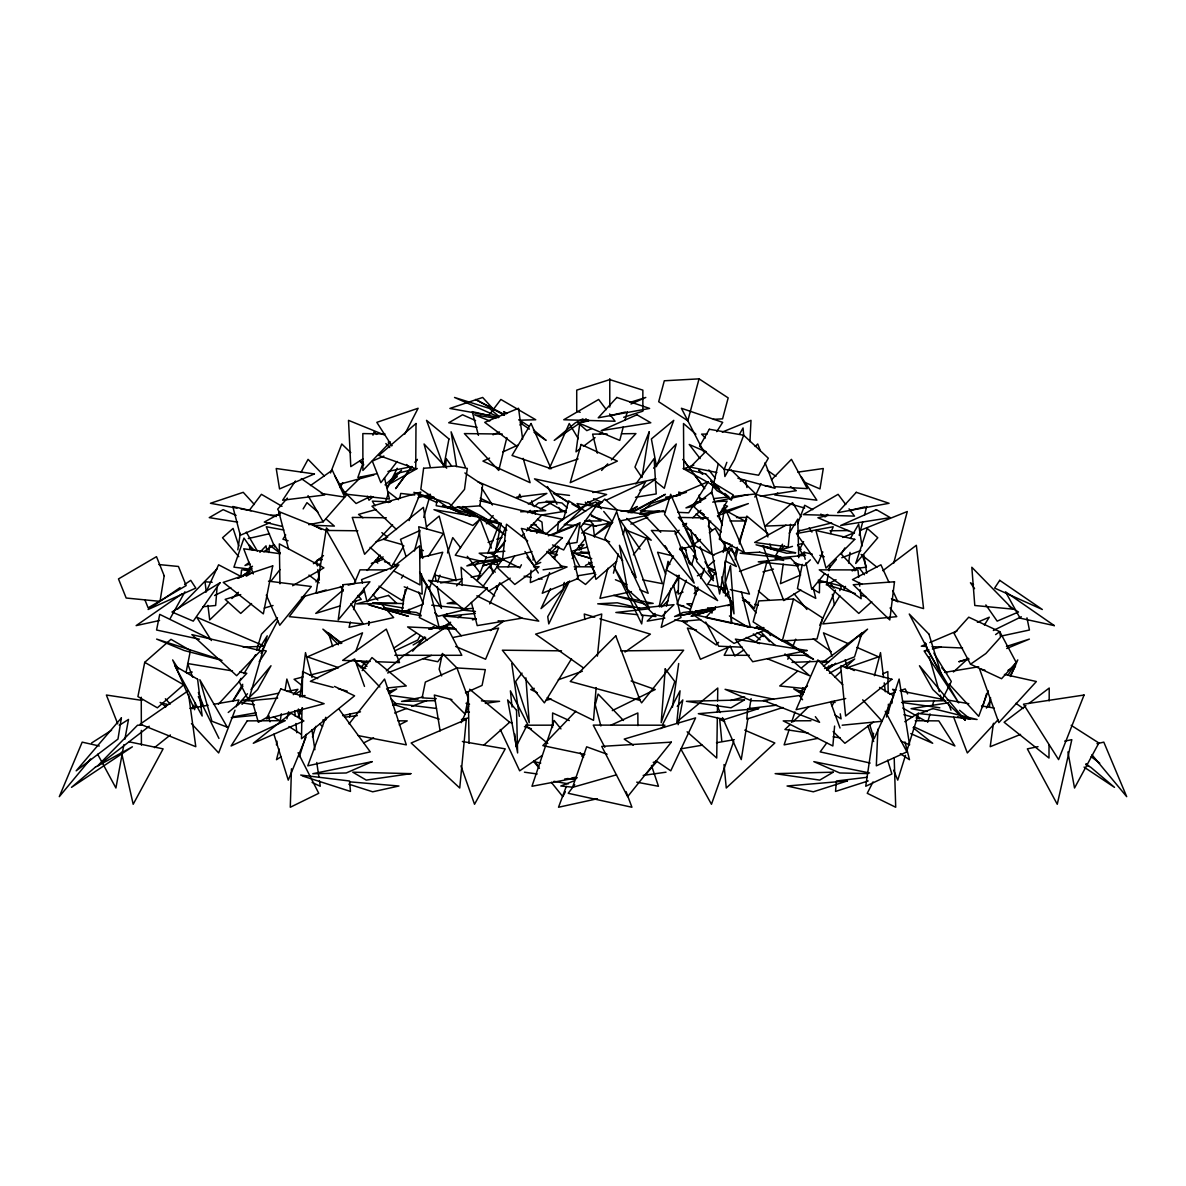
<?xml version="1.0" encoding="UTF-8"?>
<svg xmlns="http://www.w3.org/2000/svg" width="1186" height="1186" viewBox="0 0 1186 1186"><rect width="100%" height="100%" fill="white"/><g stroke="black" fill="none" stroke-linecap="round" stroke-linejoin="round"><path stroke-width="1.5" d="M1049.032 745.134L1048.987 758.017L1004.112 722.259L1025.934 705.7M1049.18 700.941L1049.21 688.043L1028.855 703.506M552.498 727.492L552.602 712.964L569.31 720.554M717.337 717.515L716.715 758.017L687.124 731.792M717.411 711.985L717.53 704.617M717.589 700.941L717.782 688.043L677.799 721.073M819.615 580.191L819.422 592.881L813.151 589.309M302 707.864L301.496 738.715L354.599 695.811L334.482 686.427M302.193 696.968L302.608 671.558L317.7 678.6M291.459 768.795L290.288 807.251L318.752 793.301L298.086 752.695M678.822 575.67L678.14 594.067L683.047 592.096M877.892 729.212L876.321 765.845L906.919 751.88L885.216 711.274M368.846 621.568L368.653 625.259L368.861 621.642M749.952 441.711L751.005 420.348L722.259 432.06M531.002 570.318L530.35 582.578L567.086 566.952L559.97 565.87M533.077 560.222L533.285 556.53M445.669 467.373L446.188 458.522L451.57 466.024M723.312 592.733L723.549 589.101M217.068 587.292L215.659 605.497L202.999 606.698M596.128 687.583L593.519 720.332L547.28 697.635M834.603 726.069L832.854 745.979L783.205 720.88L811.002 720.747M891.946 703.239L892.287 699.562M597.403 656.14L601.732 614.022L535.612 634.154L583.393 667.851M676.732 723.267L680.052 690.83L662.811 724.157L664.457 727.374M790.513 524.301L788.186 546.939L754.652 542.447L785.992 525.161M240.773 577.122L241.573 569.917L248.941 569.903M268.837 552.528L269.652 545.278L279.852 553.017M195.394 703.105L194.593 709.688L172.652 659.905L178.537 669.067M300.014 697.101L305.499 652.611L312.037 677.473M989.42 706.826L990.562 697.635M436.908 500.462L436.211 505.71L448.975 508.053L479.885 505.829L482.658 484.837L464.882 472.962M848.613 563.113L850.021 552.409M579.613 424.603L576.011 451.836L580.414 448.56M993.438 723.267L990.206 746.706L1020.553 734.401M783.205 564.18L780.477 583.675L800.594 575.047L796.251 563.142M672.403 707.36L678.688 663.537M873.548 733.259L865.736 786.274L891.872 773.954L887.632 760.152M237.808 549.844L240.284 533.359M405.241 589.635L401.743 612.673L423.358 604.045L418.702 592.125M276.412 744.867L277.005 741.206M280.192 721.103L281.349 713.779M285.114 690.015L286.864 679.044L290.896 691.127M747.921 718.345L741.25 759.603L722.467 717.619M749.359 709.376L751.109 698.613M349.618 717.189L350.181 713.809M564.284 582.4L563.009 589.472L541.024 608.611L550.497 588.612M828.302 574.306L826.36 584.965L836.041 579.702M828.955 570.748L829.933 565.411M123.863 744.704L115.917 788.008L97.652 754.252M124.856 739.293L128.503 719.442L119.267 725.328M678.155 724.676L682.81 699.933L677.236 706.396M494.621 556.456L493.628 561.719L477.054 580.666L486.349 556.871M495.288 552.943L500.952 523.1M659.194 606.55L668.044 561.349L669.927 564.432M144.722 662.337L137.917 696.582L157.367 707.82L183.622 684.796L144.722 662.337L170.977 639.328L190.427 650.551M186.128 672.18L190.071 652.359M802.27 564.328L797.452 588.597L815.775 598.367L813.211 587.707M803.989 555.671L804.686 552.202M399.697 498.505L400.735 493.42L414.729 495.007M723.163 552.454L724.928 543.9L724.972 551.164M426.841 584.668L419.325 617.58L439.146 627.35L428.961 586.521M711.318 493.732L718.242 463.815M506.852 437.59L498.743 470.457L464.393 433.587L502.286 434.061M665.168 611.368L661.18 627.35L681.001 617.58L673.485 584.668M666.488 606.046L670.92 588.3M711.896 613.162L713.231 607.825M279.214 749.048L276.501 759.707L281.112 756.683M286.879 718.879L288.687 711.778M350.404 622.027L349.04 627.35L393.678 617.58L380.291 602.755M353.576 609.604L355.83 600.724M613.458 573.149L618.306 554.01M623.169 534.871L624.933 527.903L648.179 593.252L639.995 589.872M623.287 426.871L619.759 440.406L578.457 422.868L588.923 420.467M625.066 420.096L627.275 411.631M859.213 535.271L862.741 521.736M864.52 514.961L866.729 506.496M607.944 568.183L599.983 598.367L631.426 591.592M893.651 563.35L907.275 511.537L859.613 530.616M874.423 675.694L880.501 652.611L883.57 677.517M735.201 559.718L737.988 549.237M739.382 544.003L746.824 516.073L767.876 533.626M594.794 706.456L598.115 694.032L623.495 720.495M699.058 378.853L687.821 420.763L658.69 401.728L664.308 380.78L699.058 378.853L728.174 397.888L722.57 418.851L713.423 419.355M782.286 640.9L793.508 598.989L822.639 618.025L817.035 638.987L782.286 640.9L753.154 621.864L758.773 600.917L793.508 598.989M414.433 551.016L420.037 530.498L400.527 539.333L405.968 556.264M563.439 519.32L568.657 500.833L585.632 511.388M423.743 517.392L430.414 494.28L418.139 497.705M927.645 722.304L930.061 713.913M932.478 705.522L933.916 700.481M982.542 707.419L986.574 693.588M256.636 649.943L261.483 634.154L277.494 617.802M299.421 756.698L306.314 734.267M905.481 755.378L897.743 780.136L893.651 770.233M906.578 751.85L918.735 712.964L904.799 721.696M385.361 502.553L388.637 492.086L398.526 499.677M312.467 736.951L315.787 726.351M691.646 564.744L695.441 552.884M789.268 729.271L784.109 744.867L817.969 738.359M791.566 722.348L795.005 711.956M800.165 696.36L803.026 687.702M697.961 587.07L689.392 612.673L733.289 604.045L720.139 586.759M700.807 578.546L704.232 568.302M886.461 717.011L899.136 679.044L909.588 744.867L901.256 741.235M737.262 547.265L734.905 554.277L728.56 547.561M739.026 541.987L746.676 519.171M437.634 581.97L439.962 575.151M447.507 552.958L452.741 537.599L460.568 547.68M733.719 741.413L711.467 804.271L680.764 748.87L702.186 745.193M363.272 462.303L357.831 477.558L377.326 473.599M372.938 435.203L374.139 431.808L376.733 434.417M549.607 572.616L542.254 593.252L578.308 578.368L569.043 541.824M554.499 558.858L558.784 546.82M192.162 708.768L193.407 705.314M827.65 669.26L828.881 665.835M355.815 651.158L362.531 632.85L307.426 656.851L338.232 667.555M325.779 717.263L307.767 765.845L370.269 751.88L338.751 708.813M657.192 464.912L673.781 420.348L651.381 438.953L656.555 466.632M566.285 786.437L558.517 807.251L597.433 798.727M726.84 462.332L724.246 469.271L724.883 476.535L734.594 459.516L743.681 435.218L743.059 427.953L739.515 434.15M988.249 690.786L978.717 716.329L949.067 684.04M407.465 586.937L402.291 600.576L378.912 586.136M234.991 710.192L218.669 752.947L191.465 723.593M236.296 706.782L238.905 699.933L213.539 704.321M797.644 523.678L804.701 505.266L812.721 509.683M839.807 590.643L841.719 585.617M330.509 472.947L341.776 443.979L350.789 452.637M487.683 553.462L499.632 522.878M686.279 580.206L676.969 604.045L690.267 609.352M787.786 659.253L789.105 655.902M793.078 645.866L795.717 639.165M409.111 520.58L420.793 492.086L371.959 506.185L396.48 529.519M305.988 737.218L288.257 780.136L273.892 734.178M822.817 551.95L817.955 563.706L796.429 533.567L833.239 526.747L830.452 533.478M354.332 583.438L360.025 569.843L386.829 569.917M493.02 556.516L505.31 527.918M518.312 497.631L519.764 494.28L520.787 497.631M1010.472 676.494L1017.781 659.905L1007.967 675.16M461.28 722.659L468.781 705.863M819.763 625.259L835.463 590.094M206.008 592.185L218.595 564.803L240.714 576.337M754.8 497.067L761.012 483.636M832.127 705.907L834.44 701M489.67 603.896L499.736 582.771L538.77 621.138L519.349 617.787M569.577 580.962L548.762 623.925L547.739 616.646L567.709 581.881M575.18 569.384L576.781 566.078L574.973 569.236M340.219 487.624L342.665 482.672M387.422 488.069L397.177 468.277M986.441 708.101L990.592 699.696M672.714 557.094L666.25 569.784L717.604 600.576L680.482 548.94M873.029 781.93L867.248 793.301L895.712 807.251L894.2 757.81M404.841 434.091L418.109 408.266L376.822 422.349L391.736 445.625M565.337 791.803L562.831 796.666L551.327 782.315M420.126 635.548L417.813 640.025L394.908 650.788M803.619 541.617L799.616 549.34L803.485 555.656M728.337 647.304L724.172 655.295L749.359 655.309M261.439 651.707L277.761 620.575M521.425 564.773L519.794 567.886L488.899 552.602L504.836 551.253M298.19 716.151L302.534 708.027M301.007 472.384L308.063 459.353L324.238 475.927M1010.235 675.635L1015.498 665.939L1007.937 670.386M672.981 586.18L679.015 575.18M170.369 618.143L184.927 591.829M403.863 545.812L391.81 566.508L370.062 547.339M841.111 554.307L844.803 547.962M850.347 538.459L858.664 524.212L861.97 546.183M232.634 701.326L242.73 684.278M261.068 653.308L262.907 650.21L266.331 650.981L259.2 661.669M717.871 516.785L727.181 501.129L714.639 501.693M839.836 595.787L822.832 623.925L896.779 616.646L890.093 607.973M843.617 589.531L845.499 586.403M854.943 570.777L856.841 567.649M782.508 544.226L775.837 555.226L782.434 558.043M789.194 533.24L797.793 519.097L798.741 557.716M303.142 508.913L306.966 502.656L317.922 512.026M508.023 566.775L514.576 556.026M241.054 678.333L239.127 681.476L248.63 700.422L267.206 635.829L258.489 649.987M243.96 673.604L255.583 654.716M571.504 658.838L544.404 702.868L502.36 650.21L561.541 650.832M984.38 624.992L989.272 617.209L977.383 622.294M401.461 578.19L403.373 575.18M165.017 707.256L166.974 704.188L161.622 703.372M716.729 431.66L722.689 422.349L681.401 408.266L703.787 451.836M659.816 606.861L678.348 578.323L676.48 575.24M285.707 534.945L282.92 539.215L288.094 540.742M428.354 556.175L443.356 533.567L418.717 526.747L422.69 558.428M295.418 480.982L282.653 500.21L324.727 494.977L301.303 478.595M232.738 701.341L242.922 686.086M715.692 572.171L707.657 584.209L726.825 588.73M728.738 552.602L731.747 548.095L749.463 594.067L730.309 589.546M635.859 484.021L654.138 458.522L656.214 493.925L635.474 497.319M483.443 585.825L502.538 559.273M581.555 526.095L598.619 502.656L564.269 524.538L576.366 525.62M826.686 742.97L820.163 751.88L870.168 763.043M708.768 523.752L710.755 521.054M411.913 466.676L395.635 488.647L411.913 466.394M415.174 462.288L417.353 459.353L415.174 462.169M362.175 670.624L371.989 657.563L406.264 685.968L387.955 687.91M574.736 784.628L568.227 793.301L631.93 807.251L626.089 791.64M249.371 510.291L261.409 494.325L282.031 506.318M522.033 673.114L515.658 681.52L529.238 722.645L525.887 677.858M372.804 595.402L378.275 588.197M442.067 656.066L437.738 661.729L423.224 658.734M397.206 461.443L380.869 482.672L372.33 461.117L383.879 456.047M304.817 596.425L289.221 616.646L363.168 623.925L350.893 603.6M315.965 581.97L318.189 579.079M633.368 554.885L646.77 537.599L662.455 583.675L642.782 579.88M271.045 581.066L279.985 569.562M496.43 552.172L505.503 540.549M349.055 723.86L384.56 679.044L406.324 744.867L358.216 735.616M572.215 555.063L585.662 538.118M536.754 533.3L539.067 530.453L530.053 530.75M824.626 573.683L811.728 589.323L805.946 562.831M828.154 569.413L836.367 559.451M90.581 758.951L59.3 796.666L82.19 742.139L99.298 745.994M493.183 515.569L486.408 523.752L496.771 520.239M238.075 704.944L247.474 693.736M251.002 689.54L271.001 665.746L257.614 689.526L242.018 704.321M572.171 558.487L574.513 555.7M579.213 550.096L583.927 544.507L578.56 545.856M367.141 570.496L380.128 555.078M293.268 694.685L297.864 689.318L287.264 691.438M646.4 773.702L656.747 761.634L653.219 762.346M412.669 651.203L424.529 637.475M431.63 629.247L434.002 626.505L429.154 629.203M287.368 498.12L277.672 509.165L280.267 513.657M308.731 524.686L323.155 521.81L346.164 495.555L334.941 476.105M386.962 486.586L401.505 470.205L385.065 484.866M715.558 606.802L705.818 617.58L730.828 623.05M725.298 596.024L728.96 591.977M456.566 585.899L461.487 580.503M475.037 565.678L478.729 561.645M218.402 704.217L246.821 673.277L239.646 672.091M718.612 642.323L716.181 644.962L682.395 621.286L700.733 619.67M998.241 719.591L967.331 752.947L953.618 717.041M601.584 470.457L607.721 463.874M611.398 459.916L635.933 433.587L621.494 433.765M653.634 468.173L676.272 443.979L664.308 488.291L655.828 481.605M259.912 552.335L266.005 545.856L266.969 551.193M392.566 524.686L364.606 554.277L352.242 517.407L386.354 517.808M826.968 669.808L832.009 664.516M521.455 536.235L523.975 533.596M526.51 530.957L541.631 515.139L479.93 500.729M575.818 711.229L542.832 745.623L584.52 754.385M390.387 441.918L362.901 470.457L362.842 433.587L384.976 433.928M551.06 552.617L557.479 546.02M177.678 609.115L217.334 568.568M771.537 479.752L791.447 459.353L807.325 488.647L774.458 486.675M784.346 545.99L780.462 549.963L792.5 546.375M797.303 532.796L799.898 530.157M598.708 505.266L604.816 499.084L617.105 509.965M755.793 642.011L763.117 634.599L775.407 645.48M705.892 451.421L690.311 467.121L716.878 472.517M859.776 636.941L867.574 629.129L822.358 662.603L829.355 661.491M360.277 667.762L366.83 661.21M446.944 613.992L444.379 616.527L475.364 613.399M655.043 613.458L647.23 621.138L664.886 618.099M661.536 607.069L668.044 600.679M675.857 593L678.451 590.435M345.082 492.664L360.618 477.484M595.846 574.424L585.528 584.461L576.945 578.205M810.379 559.836L804.375 565.648L794.012 563.068M227.994 602.34L209.714 619.937L207.921 605.394M231.922 598.559L238.445 592.274M755.156 446.44L757.735 443.979L760.374 450.799M496.193 551.594L503.309 544.789M790.261 724.394L784.939 729.479L808.14 732.992M792.93 721.844L808.882 706.559M722.393 511.092L727.552 506.185L724.068 505.177M527.696 512.841L530.379 510.38M534.382 506.674L538.385 502.968L554.114 501.129L540.119 509.09M675.116 533.967L679.178 530.231M683.255 526.495L685.968 524.004M692.757 517.778L700.896 510.291M953.425 671.973L968.354 658.274M834.707 677.221L841.378 671.143M845.366 667.496L854.691 658.971L829.444 673.292M251.565 603.555L240.728 613.414L225.147 599.36L240.728 594.586M871.769 601.702L858.783 613.414L827.606 585.039L855.314 593.519M357.282 597.551L364.058 591.547M386.339 670.876L404.1 655.161M419.132 641.863L424.588 637.03M546.005 534.145L563.765 518.43M484.081 744.912L509.624 722.259L469.641 689.229M519.868 425.018L522.418 422.765M714.506 560.518L707.701 566.508L704.929 561.734M726.736 549.741L732.162 544.937M616.705 561.349L595.935 579.376L583.542 532.366L609.663 541.794M823.44 666.339L861.985 632.85L854.557 656.851L824.596 668.533M242.3 576.574L252.025 568.153M343.347 589.768L315.743 613.414L340.263 605.853M442.571 629.262L445.284 626.934L454.371 628.387M694.121 593.549L698.332 589.961M373.219 496.652L368.994 500.21L367.497 496.282M390.09 482.465L397.117 476.55L392.596 479.307M426.545 526.614L439.176 516.073L456.373 580.666L435.336 575.121M610.301 522.403L594.853 535.271L611.546 523.96M228.216 712.475L240.239 702.527L254.471 704.766M797.555 671.187L779.736 685.968L805.368 688.681M801.662 667.777L809.89 660.973M660.75 728.634L664.916 725.209L593.252 725.106L604.845 747.313M313.4 563.691L323.496 555.552M799.527 692.372L807.488 685.968M826.909 670.327L835.715 663.241M390.461 569.176L419.622 545.856L420.052 584.965L393.574 570.837M154.476 747.64L170.399 734.949M581.941 756.416L584.772 754.163M581.733 533.122L591.621 525.324M824.537 516.681L827.457 514.398M149.243 726.232L97.148 766.349L137.532 725.209L142.468 725.18M700.511 539.393L693.202 544.937L713.972 555.33M709.302 532.736L715.158 528.289L736.358 566.508L725.165 560.919M882.858 570.688L916.348 545.278L923.568 608.611L891.724 599.301M583.349 446.381L595.075 437.634M599.479 434.358L602.399 432.178M873.548 722.037L844.892 743.281L833.165 731.54M577.182 524.686L580.043 522.566L576.974 542.447L566.434 544.033M249.342 562.342L244.983 565.485L250.187 563.958M263.87 551.846L274.04 544.507L280.326 553.373M310.495 485.563L332.288 470.205L344.711 497.067L321.273 493.465M639.758 490.263L655.947 478.847L592.837 492.546M625.007 652.048L650.388 634.154L599.938 618.795M490.381 630.552L503.605 621.286L498.105 620.797M777.72 492.916L774.784 494.977L816.857 500.21L801.143 476.55M188.07 690.83L140.156 724.157L195.794 746.706L188.574 694.433M995.588 634.599L999.783 631.678L1016.194 662.455L1001.562 678.718L970.519 664.219L954.107 633.443L968.74 617.18L999.783 631.678L1000.524 637.238L985.892 653.516L970.519 664.219M181.962 593.875L136.138 625.615L159.561 620.5M180.079 587.633L148.117 609.5L195.809 588.093L190.738 580.339L184.645 584.505M542.18 755.467L519.661 770.826L500.284 729.479M586.092 418.821L554.218 440.406L575.284 422.868L582.934 418.851M628.239 512.663L637.342 506.496L628.165 511.314M743.815 650.002L734.786 656.021L730.146 646.103M393.619 648.193L416.405 633.116M363.183 458.715L350.789 466.632L348.506 420.348L384.027 434.817M91.574 742.999L111.573 730.235M389.052 693.736L396.702 688.918L388.074 691.749M800.846 589.991L783.709 600.576L763.028 545.99L778.52 551.208M413.128 644.962L425.626 637.386M439.398 629.04L450.65 622.235M457.944 617.802L461.043 615.934M488.395 591.251L510.188 578.175M295.522 693.943L301.763 690.208M246.303 576.174L252.559 572.527M528.333 504.035L546.865 493.42L516.533 497.171M269.252 716.062L258.355 722.304L252.084 700.481L277.657 698.094M292.616 585.736L323.926 567.857L279.333 543.9L279.955 583.823M532.351 513.523L537.006 510.87M237.808 578.308L250.246 571.281M388.711 484.481L417.279 468.514L394.627 473.94M280.37 513.227L264.315 522.062L282.031 526.406M238.193 578.249L247.859 572.927M388.282 502.582L391.469 500.833M631.708 512.856L665.405 494.325L630.122 512.752M852.2 570.94L855.417 569.176L840.815 553.625M797.882 555.878L802.655 553.313M697.398 575.833L703.624 572.497M586.284 419.562L583.067 421.238L587.856 419.755M363.998 742.747L373.605 737.885M399.222 724.928L407.228 720.88L397.962 720.836M249.268 567.886L252.499 566.256M375.161 560.919L383.152 556.916M585.41 565.47L591.918 562.253M370.936 496.193L356.096 503.501L342.665 490.07M612.287 710.607L655.235 689.526L631.145 680.986M214.562 595.505L230.796 587.574M705.714 498.209L685.953 507.89L694.877 505.977M740.301 481.264L743.592 479.648M993.334 630.492L1021.324 616.779M595.861 505.028L602.488 501.915M605.809 500.359L645.614 481.694L630.018 510.677L620.96 511.062M882.799 673.9L887.825 671.558L888.195 693.336M489.551 458.092L482.969 461.117L530.098 482.672L523.174 458.359M502.745 452.029L517.585 445.224M540.727 562.446L534.041 565.485L526.984 557.094M552.439 557.124L557.464 554.855L546.746 552.157M611.116 725.091L637.846 712.964L637.92 725.669M465.446 692.832L482.079 685.404L485.311 669.63L456.936 667.955L425.344 682.069L422.112 697.857L436.3 698.687M429.08 499.336L433.957 497.171L418.228 495.392M630.982 403.996L645.792 397.458L630.092 402.395M645.288 510.484L640.351 512.663L651.529 503.294L686.427 492.323M585.484 503.665L606.624 494.503L534.486 478.847L568.361 502.701M730.354 646.429L700.422 659.253L687.42 628.091L696.478 629.959M926.385 644.028L921.285 646.207L926.666 646.444M929.78 642.575L956.983 630.982M270.037 522.641L240.298 535.271L232.782 506.496L276.368 516.533M492.976 434.802L499.573 431.986M1006.721 648.505L1029.374 639.106L1006.44 646.459M591.903 428.546L586.833 430.622L577.908 422.765M630.848 524.108L647.764 517.215M548.273 535.805L578.62 523.545L563.661 549.963L552.543 544.937M550.971 535.449L572.868 526.643M584.668 521.914L589.724 519.883M387.614 672.996L431.407 655.398M842.594 537.436L854.513 532.662M573.92 780.907L560.8 786.007L573.357 787.267M394.656 713.053L406.576 708.413M411.675 706.426L426.975 700.481M579.168 508.364L582.504 507.074M585.825 505.785L595.817 501.93L601.48 508.75M841.793 557.731L860.799 550.497M739.486 571.415L767.06 561.349L754.429 608.359L742.228 597.551M488.098 542.417L493.332 540.534M496.801 539.274L502.034 537.391M693.84 465.12L683.788 468.737L683.507 423.521L695.885 434.18M375.992 541.854L386.384 538.162M534.219 688.31L530.765 689.526L537.377 692.772M558.295 679.771L582.385 671.232M846.063 668.148L878.574 656.851L856.87 647.393M889.589 694.225L894.793 692.461M899.996 690.682L905.2 688.918L907.601 693.899M578.101 458.938L549.222 468.737L569.25 423.521L578.323 438.746M371.337 563.394L383.389 559.332M683.077 524.509L686.605 523.382M700.718 518.86L706.011 517.155M718.36 513.197L748.351 503.59L717.397 515.895M782.908 707.493L746.78 719.116L747.699 708.679L776.667 705.166M967.628 658.897L958.807 661.729L969.14 659.031M868.211 780.922L835.522 791.433L836.441 780.996L867.218 777.26M623.703 417.279L642.856 411.186L642.856 390.135L609.782 379.609L576.722 390.135L576.722 411.186L580.206 412.298M352.509 602.058L361.27 599.36L357.89 595.446M797.659 544.834L802.818 543.307M264.196 608.092L273.047 605.497M301.348 597.225L326.12 589.991M504.287 559.584L483.354 565.648L504.065 559.807M713.75 609.708L691.067 616.275L715.217 609.456M727.7 605.675L731.184 604.652M616.527 774.799L572.541 787.356L586.655 746.809L607.113 754.252M679.578 549.622L695.174 545.189M376.066 509.491L358.543 514.398L362.916 517.808M338.662 484.466L373.946 474.904M545.886 700.422L551.134 698.999M571.415 551.357L587.352 547.146M762.954 571.889L773.465 569.117M682.958 524.864L686.397 523.96M302.919 676.969L294.084 679.267L301.318 685.004M309.991 675.13L338.292 667.777M730.546 700.526L744.645 696.864M342.784 586.492L316.039 593.252L326.446 527.903L328.996 530.557M348.121 585.128L355.251 583.319M532.04 551.594L502.553 559.051L506.466 524.212L527.666 540.92M550.007 553.047L557.138 551.253M321.851 559.214L316.662 560.489L317.359 565.959M797.985 531.195L831.653 522.937M419.77 557.761L442.749 552.231L429.065 589.323L419.592 572.037M663.76 510.617L644.369 515.139L660.75 532.277M693.721 503.62L700.778 501.975M925.391 650.654L928.92 649.839M932.433 649.009L941.254 646.948M609.841 415.649L625.526 412.031M828.377 515.317L817.91 517.733L854.246 533.166M849.295 510.514L864.979 506.896M248.274 538.533L269.459 533.715M845.707 698.524L796.102 709.688L817.866 659.905L842.772 684.752M1096.961 743.681L1103.81 742.139L1126.7 796.666L1091.935 754.756M186.928 673.233L192.251 672.062M461.428 719.487L468.426 717.93M429.124 629.247L450.754 624.548M472.399 619.848L476.001 619.062M712.727 502.152L748.41 494.503M1000.88 636.141L1029.433 630.018L1026.972 617.847M342.635 715.632L360.5 711.822M392.655 704.973L396.228 704.217L391.187 698.925M610.716 522.848L594.408 526.213L590.065 520.55M619.789 520.98L648.801 514.991L577.063 503.59L580.31 507.83M453.349 637.416L498.58 628.091L485.578 659.253L455.646 646.429M1038.017 746.661L1027.343 748.87L1057.26 804.271L1071.818 739.664L1064.702 741.131M387.941 471.435L409.2 467.121L406.605 464.512M423.15 696.997L401.55 701.386L434.965 700.659M454.327 601.91L447.152 603.363L456.047 603.867M278.443 693.217L241.351 700.659L254.278 700.867M503.012 558.977L466.854 565.915L475.364 561.853L502.953 558.695M440.629 582.993L462.095 578.842M471.05 577.122L479.989 575.388M577.285 777.72L531.965 786.274L554.144 720.465L560.948 728.901M232.752 716.893L256.072 712.786M680.779 615.356L700.2 612.006M189.982 708.383L208.099 705.255M716.477 742.732L734.327 739.664M497.542 555.878L486.734 557.716L479.174 553.21L495.526 552.78M581.451 422.172L588.538 421M639.803 514.087L659.283 510.825M577.211 575.877L595.239 572.912L588.686 562.164M944.56 672.388L978.672 666.784M564.966 511.285L541.646 514.991L563.394 519.483M948.415 702.794L911.056 708.679L927.2 711.526M564.64 779.039L568.198 778.476M571.756 777.912L575.314 777.364M760.211 496.237L796.28 490.678L790.469 486.586M485.326 703.402L499.602 701.326L481.457 700.882M797.837 472.132L823.292 468.514L819.971 488.914L805.027 482.494M643.183 775.392L666.013 772.19M543.069 569.829L562.564 567.16L547.161 551.297M322.74 720.05L326.387 719.576M344.577 717.233L357.312 715.603M854.128 568.687L866.417 567.16L862.281 555.181M818.533 582.711L825.678 581.822M692.268 611.427L683.077 612.48L674.567 616.527L714.343 608.907L695.945 611.012M677.784 495.792L665.554 497.171L668.8 498.609M713.735 498.609L728.337 496.978M731.999 496.578L755.719 493.925L731.125 469.908M805.59 555.167L775.021 558.354L783.649 560.489M638.038 608.403L673.989 604.652L661.996 616.275L653.353 614.126M316.573 564.432L320.22 564.062M231.285 717.663L256.413 715.143M842.164 725.209L882.162 721.266L862.682 699.829M299.569 696.049L305.054 695.545M530.868 525.013L536.057 524.538M463.741 609.115L472.903 608.329M646.059 603.763L653.175 603.363L613.681 595.416L644.265 603.867M754.919 628.031L763.947 627.616M694.937 502.567L698.524 502.404M520.624 511.789L545.738 510.677L477.75 481.694M243.189 647.141L264.715 646.207L196.728 617.209L211.39 640.544M795.257 524.938L765.133 526.095L792.544 502.656L801.128 516.725M791.966 662.381L826.835 661.032M519.26 420.229L535.746 419.755L500.863 399.46L488.825 415.426L449.894 408.429L482.672 397.458L493.836 409.659M270.645 515.361L279.807 515.095M692.342 603.689L686.887 603.822L691.423 606.535M707.152 434.046L701.623 434.135L705.374 438.019M902.917 701.386L945.39 700.718M607.054 433.957L592.615 434.135L597.314 453.156M736.491 517.541L747.269 517.407M571.637 553.15L588.078 552.943M830.037 530.765L848.479 530.572M620.752 650.862L683.64 650.21L641.596 702.868L638.691 698.154M518.845 566.804L496.741 566.893L514.798 584.461L539.096 566.715L533.581 566.745M715.291 569.903L709.925 569.917L715.988 574.039M553.076 725.165L525.517 725.209L547.813 743.489M584.728 520.98L601.065 520.98L590.257 514.264M784.91 655.309L808.14 655.295L756.431 626.505L758.803 629.247M730.102 520.98L744.704 520.995L722.378 508.72M394.805 655.309L409.111 655.309M574.113 566.775L594.379 566.849M915.221 720.732L938.808 720.88L954.908 745.979L913.843 726.781M357.801 530.779L326.461 530.453L355.592 581.525M708.309 517.956L678.392 517.407L712.03 554.277L708.487 519.779M766.853 701L751.034 700.659L725.076 689.318L773.657 699.191M867.915 773.583L839.762 772.975L813.818 761.634L869.59 772.975M589.442 552.409L580.369 552.187L589.368 553.729M403.536 603.6L372.656 602.799L403.27 608.033M313.119 525.279L334.378 526.095L326.15 519.068M370.18 661.447L342.65 660.38L386.31 629.129L399.534 662.603L375.68 661.669M565.87 510.914L560.429 510.677L558.695 507.46M742.288 647.185L718.731 646.207L705.729 622.042M665.376 511.789L640.262 510.677L708.25 481.694L688.695 512.812L677.932 512.337M932.048 646.666L962.543 648.016M390.238 501.93L372.33 501.129L375.117 505.829M456.358 629.217L407.599 626.934L427.153 639.966M765.326 486.112L770.796 486.453M212.19 582.282L205.015 581.777L206.142 590.865M465.742 711.837L469.404 712.134M349.574 781.826L398.941 786.007L372.686 791.803L348.832 784.168M680.112 605.497L683.773 605.809M707.597 607.855L714.936 608.492M476.09 618.855L443.06 615.934L461.295 635.726M158.865 564.551L178.449 566.478L186.143 585.587L148.131 607.855L144.929 599.894M637.712 614.689L615.86 612.48L648.253 608.907L655.932 616.527L641.359 615.06M431.719 605.216L467.684 608.967L438.331 616.275L434.728 612.791M634.451 607.751L597.714 603.822L617.328 602.799L639.966 608.344M318.693 559.273L322.296 559.673M461.072 609.9L475.467 611.487M343.792 493.925L389.423 499.024L384.531 477.899M394.849 703.402L436.492 708.457M300.681 775.051L349.559 780.996L350.478 791.433L302.311 775.94M569.517 495.407L553.462 493.42L568.909 502.256M251.462 569.339L233.909 567.16L243.975 538.088L252.44 550.171M268.481 581.155L311.325 586.492L279.748 625.259L266.287 595.105M280.207 553.714L243.708 548.792L253.315 573.905M391.054 695.545L418.006 699.236M901.538 702.423L939.831 707.79M524.434 772.19L537.199 773.984M570.006 778.565L575.625 779.365M833.106 736.788L840.251 737.855M142.023 700.407L106.369 695.026L117.77 723.92M477.039 427.256L448.708 422.765L462.57 414.789L475.556 420.541M237.585 522.122L209.255 517.63L223.116 509.654L236.103 515.406M355.83 660.661L368.09 662.603M524.093 576.188L531.313 577.374M538.518 578.56L542.121 579.153M232.456 670.92L187.581 663.537L192.666 677.162M495.852 418.332L474.593 414.789L489.818 420.986M674.686 619.937L687.257 622.027M462.392 741.502L505.236 748.87L474.533 804.271L460.939 765.86M947.095 699.933L968.843 703.698M981.519 705.878L994.209 708.072M957.68 716.893L970.237 719.116L959.548 710.266M553.966 781.307L568.316 783.842M237.022 508.142L210.441 503.294L243.234 492.323L254.382 504.524M240.565 508.779L251.195 510.721M283.81 529.994L266.272 526.747L274.603 546.909M636.719 782.167L658.467 786.274L651.47 765.489M421.326 615.83L385.168 608.907L416.434 612.48L420.689 614.511M383.79 607.484L410.119 612.673L408.977 609.248M896.097 690.03L892.569 689.318L894.867 692.001M901.404 691.082L943.789 699.592M540.757 763.058L533.7 761.634L539.452 768.335M583.349 523.589L596.039 526.213M129.304 741.873L163.105 748.87L133.188 804.271L121.461 752.22M199.396 639.195L156.567 630.018L159.725 614.363L210.782 639.373M734.401 623.836L750.471 627.35L741.413 591.844M812.247 554.129L803.634 552.231L805.175 559.303M820.86 556.026L824.3 556.797M984.869 670.09L979.532 668.904L998.82 722.645L1036.371 681.52L1004.409 674.419M498.387 417.65L472.236 411.631L478.432 435.336M483.74 561.793L455.261 555.226L480.152 519.097L491.375 548.051M490.856 563.439L497.987 565.07L494.013 554.855M673.485 556.056L657.578 552.231L665.657 574.157M818.266 580.162L845.01 586.937M470.323 516.34L442.497 505.607M478.936 518.578L501.322 524.42M451.925 699.607L434.313 695.026L440.11 730.902M466.009 703.268L469.537 704.188M222.019 660.38L184.141 650.506L156.626 639.106L220.136 659.46M903.865 714.728L912.612 717.026M916.111 717.945L919.61 718.864M384.472 561.719L389.734 563.113M393.233 564.032L396.747 564.951M333.147 687.391L310.376 681.342L354.673 658.971L364.502 686.412M338.41 688.784L347.172 691.112M737.914 478.255L774.962 488.291L765.029 462.718M804.671 508.023L755.586 494.28L767.891 536.962M402.603 544.7L383.552 539.304L423.402 507.356L426.723 529.045M419.933 549.622L423.387 550.6M682.202 493.094L678.718 492.086L680.097 495.437M699.651 498.135L703.135 499.128M591.74 558.576L576.04 554.04L590.272 558.354M370.062 605.171L408.444 616.275L368.327 604.652M819.867 555.359L823.336 556.367M508.779 722.022L512.263 723.06M524.434 726.677L531.402 728.753M594.72 617.209L584.268 614.022L584.831 619.522M860.517 595.12L865.706 596.706M742.555 600.442L749.567 602.607M754.815 604.223L758.314 605.305M448.234 506.985L478.225 516.592M483.517 518.297L501.159 523.945M392.774 704.173L439.22 719.116M804.078 692.327L793.745 688.918L802.907 694.714M831.668 701.415L835.107 702.542M591.458 516.147L612.198 523.159M690.637 530.142L685.434 528.289L694.714 544.211M721.785 541.246L730.443 544.33M357.52 665.287L365.851 668.533M708.205 567.501L714.98 570.199M695.263 611.339L698.584 612.673M607.454 522.581L610.834 523.945M625.986 530.038L651.262 540.193L626.668 518.43M767.446 658.779L809.564 675.709L784.969 653.946M326.387 530.616L278.725 511.537L288.583 549.059M404.204 586.833L422.186 594.067L421.445 573.831M530.142 526.955L546.983 533.759M615.401 579.717L626.875 584.461M795.628 563.676L798.919 565.07M724.72 721.592L719.709 719.442L721.785 741.102M744.778 730.146L774.843 742.999L726.262 788.008L724.023 764.555M593.578 498.728L601.702 502.256M848.509 643.761L823.469 632.85L832.009 656.14M705.729 451.703L689.229 444.468L700.125 458.626M498.965 417.072L454.535 397.458L489.433 408.429L499.217 416.627M436.937 502.493L413.899 492.323L448.797 503.294L459.975 512.663L446.811 506.852M910.789 733.615L932.7 743.281L913.072 727.715M698.05 511.581L702.913 513.746M587.945 501.915L592.926 504.258M597.892 506.585L601.213 508.142M746.246 637.431L759.514 643.657M805.353 655.413L813.522 659.253L784.672 640.158M312.096 782.419L320.264 786.274L319.464 780.788M862.222 584.401L852.482 579.628L880.916 564.803L889.055 582.519M891.442 598.678L897.935 601.851L892.762 590.569M480.286 498.209L491.805 503.857M476.861 595.817L522.092 618.143L477.202 625.615L471.435 602.488M849.384 668.089L854.305 670.564M504.421 414.537L475.556 399.46L504.45 415.337M458.967 506.882L476.609 516.103L471.835 514.62L457.381 506.674M506.674 413.232L503.62 411.631L506.644 413.692M518.919 419.666L529.252 426.382M244.079 569.176L248.927 571.815M820.742 514.101L825.56 516.755M1085.902 764.599L1090.749 767.268L1114.499 787.356L1084.048 767.09M311.948 524.286L321.347 529.475M566.419 512.634L546.212 501.129L561.942 502.968L567.279 507.904M571.993 504.035L579.717 508.453M902.739 708.027L926.088 721.414M879.552 687.42L893.592 695.811L874.097 738.715L869.664 724.572M729.405 615.934L747.951 627.172M756.994 632.657L763.413 636.541M973.543 584.654L970.444 582.771L974.551 588.671M1009.182 606.357L1018.477 612.006L997.174 621.138L985.862 604.904M710.74 481.16L733.319 494.977L731.332 500.21L713.053 484.822M537.421 519.26L541.972 522.062L542.817 532.054L533.433 523.13M273.462 716.848L281.201 721.696M288.954 726.544L301.333 734.312M834.988 715.01L841.096 718.864L840.251 713.809M699.77 511.744L704.365 514.665M1071.18 725.328L1098.873 742.999L1074.531 788.008L1067.904 751.924M900.293 753.673L909.499 759.707L904.977 741.962M520.313 422.942L529.416 429.11M533.967 432.193L546.109 440.406L533.463 429.881M633.25 745.238L624.236 739.086L695.589 717.901L670.772 770.826L655.754 760.597M1015.898 703.328L1023.385 708.531M767.223 470.205L775.94 476.357M813.24 638.824L831.312 651.766M341.835 643.168L322.874 629.129L338.47 644.754M527.444 527.859L531.743 531.046M319.76 724.172L322.622 726.292M516.977 446.381L484.718 422.349L518.549 408.266L522.626 439.131M160.14 702.394L165.951 706.812M1091.076 756.609L1099.733 763.161M308.968 575.106L319.153 582.845M1085.946 764.125L1088.852 766.349L1086.317 763.784M696.138 513.938L703.15 519.394M381.862 532.618L387.689 537.169M682.098 546.968L686.264 550.289M693.202 555.849L697.368 559.184M707.078 566.952L709.851 569.176M861.066 554.396L876.928 567.19M386.592 688.903L390.92 692.372M494.681 595.935L461.058 567.264L462.229 585.454M758.358 590.954L769.388 600.413M753.318 633.917L760.122 639.728M489.729 567.353L495.259 572.171M340.842 643.613L328.448 632.85L332.703 646.563M361.493 661.551L366.993 666.339M702.927 473.866L698.821 470.205L702.453 474.311M711.14 481.19L717.99 487.298M724.839 493.406L728.945 497.067L716.996 490.678L710.933 483.858M721.355 531.98L693.321 506.185L711.689 492.086L722.081 525.205M479.663 505.31L506.822 530.231M359.803 461.295L363.657 465.001M548.97 549.326L551.594 551.905M388.207 442.081L391.869 445.743M360.203 460.835L363.598 464.245M450.472 699.518L465.045 714.046L468.262 698.272L456.936 667.955L442.378 653.427L439.146 669.215L441.666 675.946M385.835 443.579L389.72 447.507M254.353 550.304L249.371 545.278L249.846 548.851M588.063 501.559L590.509 504.02M941.788 667.792L946.828 673.07M354.658 660.558L379.846 687.02M708.22 526.035L712.03 530.068M446.692 468.173L424.054 443.979L430.281 467.017M165.373 698.762L170.221 704.069M372.982 594.675L377.86 600.057M761.175 631.99L769.477 641.596M720.273 586.759L727.329 594.987M238.801 556.708L222.538 537.762L233.079 528.422L238.846 545.96M797.6 545.249L801.143 549.459M745.668 600.146L756.253 612.865M603.733 511.477L612.791 522.389M794.042 593.667L806.895 609.471M580.221 752.843L583.631 757.053M534.071 760.789L538.666 766.541M622.709 560.711L604.771 538.118L616.661 511.537L636.156 577.656L631.678 572.008M695.144 553.625L664.531 514.398L670.683 494.28L695.248 551.475M829.592 582.504L834.054 588.241M467.269 556.323L480.671 573.609M858.901 567.531L864.461 574.75M708.843 469.938L715.38 478.432M708.086 570.911L713.572 578.116M845.751 504.48L838.102 494.325L803.204 514.62L854.513 516.103L849.043 508.838M606.298 409.63L598.648 399.46L563.75 419.755L615.06 421.238L609.589 413.973M802.581 699.77L799.379 695.545L763.458 700.481L819.585 722.304L815.345 716.67M691.66 471.079L682.973 459.353L704.692 488.647L693.84 474M619.359 519.097L640.099 549.207M375.784 560.133L377.8 563.142M664.975 545.619L666.977 548.629M668.978 551.653L672.981 557.672M809.163 527.829L811.95 532.099M421.979 578.323L441.474 608.359L437.234 586.67M718.983 517.882L720.984 520.98M679.83 548.095L685.538 557.124M688.399 561.63L690.296 564.64M481.664 487.92L492.412 505.028M524.953 551.446L538.311 573.001M933.886 653.145L951.32 681.476L941.803 700.422L940.305 695.174M579.302 546.82L581.184 549.889M340.501 586.403L343.332 591.088M246.288 532.129L257.377 551.134M308.034 495.629L323.155 521.81M547.428 486.527L556.96 504.243M573.164 553.832L579.717 566.33M767.994 631.071L770.307 635.548M198.314 696.597L218.95 738.404M298.412 709.006L300.666 713.957M717.219 705.863L720.213 712.578M580.458 526.48L584.92 536.457M465.372 467.121L451.095 431.808L456.595 466.572M695.456 534.767L698.109 541.572M700.096 546.672L713.379 580.666L696.819 561.719L690.815 530.112M948.4 703.357L951.009 710.192M198.373 692.491L203.473 706.115M867.87 725.936L873.667 741.546M830.585 702.112L840.029 728.026M297.226 710.103L300.117 718.731M585.35 502.138L586.388 505.458M268.377 716.507L270.023 721.8M769.936 544.077L771.478 549.414M925.243 642.812L927.748 651.529M929.261 656.777L939.297 691.69M531.669 500.833L533.092 505.873M534.515 510.914L535.464 514.264M684.959 547.606L689.155 562.994M594.705 702.898L600.872 725.98M490.633 564.64L492.976 573.505M496.252 585.928L497.186 589.486M845.173 659.712L847.471 668.593M362.442 583.052L361.597 579.628L398.896 564.803L367.097 601.851L363.717 588.182M721.859 576.796L725.269 592.881L725.061 562.045M378.23 557.583L378.942 561.008M699.117 495.125L700.511 501.9M745.594 480.582L747.002 487.55M832.35 594.319L834.44 604.993M434.758 574.009L436.166 581.244M863.882 555.137L866.773 573.283M694.551 586.092L695.885 594.942M311.903 729.598L314.868 749.715M316.766 762.509L318.915 777.141M511.759 663.537L519.32 716.329M317.863 569.502L319.36 580.132M884.237 682.854L885.334 691.764M593.044 524.212L594.482 537.05M858.738 577.122L857.938 569.917L819.244 569.843L861.155 598.722L860.147 589.724M859.346 582.519L859.746 586.121M512.055 707.049L510.395 690.83L527.622 724.157L516.088 746.706L514.813 734.09M294.736 710.607L295.24 716.136M295.922 723.519L296.782 732.726M730.191 598.129L731.569 623.451L730.309 597.566M420.556 549.933L420.837 557.287M888.373 704.232L888.522 713.305M468.277 691.735L469.063 743.296M141.253 697.249L141.342 724.883M141.356 730.398L141.416 745.134M609.782 378.749L609.782 407.095M416.004 423.521L415.723 468.737L378.853 455.483L416.004 423.521M665.227 668.904L661.21 722.645L674.79 681.52L665.227 668.904M558.354 522.062L557.509 532.054L585.647 505.266L558.354 522.062M466.291 719.442L459.738 788.008L411.157 742.999L466.291 719.442M894.496 581.777L889.782 619.937L853.238 584.728L894.496 581.777M423.61 468.262L420.837 489.269L448.975 508.053L464.512 489.373L467.284 468.381L454.52 466.039L423.61 468.262M343.036 584.728L338.203 619.937L369.958 581.777L343.036 584.728M642.693 616.646L641.685 623.925L613.651 566.078L642.693 616.646M649.231 431.808L641.997 477.558L634.955 467.121L649.231 431.808M121.387 717.901L117.977 739.086L76.171 770.826L121.387 717.901M164.187 575.759L160.006 601.361L126.176 598.026L118.481 578.931L156.493 556.664L164.187 575.759M724.72 507.356L719.353 539.304L744.467 552.557L724.72 507.356M727.937 548.792L719.605 593.993L712.549 555.196L727.937 548.792M448.945 438.953L443.757 466.632L426.53 420.348L448.945 438.953M272.721 565.885L263.336 613.874L223.22 582.37L272.721 565.885M581.096 444.468L570.229 482.672L617.357 461.117L581.096 444.468M730.502 565.885L725.476 582.37L734.015 613.874L730.502 565.885M867.248 528.422L855.714 563.483L877.788 537.762L867.248 528.422M1084.063 695.026L1058.594 759.603L1023.474 704.188L1084.063 695.026M280.8 688.918L266.39 718.864L324.149 703.683L280.8 688.918M709.332 429.258L699.607 446.292L724.246 469.271L758.61 475.23L768.32 458.211L743.681 435.218L709.332 429.258M531.076 423.521L512.026 455.483L551.105 468.737L531.076 423.521M247.192 720.88L231.092 745.979L285.292 720.643L247.192 720.88M999.709 580.339L994.624 588.093L1042.331 609.5L999.709 580.339M220.003 582.771L193.274 621.138L171.97 612.006L220.003 582.771M671.32 742.139L627.616 796.666L601.747 746.379L671.32 742.139M616.824 397.458L598.233 417.798L649.617 408.429L616.824 397.458M856.277 492.323L837.687 512.663L889.07 503.294L856.277 492.323M260.609 650.654L236.651 675.709L191.85 634.599L260.609 650.654M615.771 635.829L570.229 681.476L640.114 700.422L615.771 635.829M854.765 539.333L826.005 568.124L815.938 530.498L854.765 539.333M562.401 537.762L536.057 563.483L521.366 528.422L562.401 537.762M487.387 588.093L463.726 609.5L428.472 580.339L487.387 588.093M481.783 517.63L472.858 525.472L433.957 509.654L481.783 517.63M95.251 767.268L71.501 787.356L132.387 746.809L95.251 767.268M291.148 713.26L253.3 743.281L303.883 720.984L291.148 713.26M891.916 679.267L845.618 716.018L840.637 665.939L891.916 679.267M446.825 626.505L404.263 655.309L461.828 655.295L446.825 626.505M744.497 699.873L731.006 707.79L686.397 701.326L744.497 699.873M833.239 772.19L819.748 780.106L775.14 773.643L833.239 772.19M636.941 414.789L601.228 430.622L650.803 422.765L636.941 414.789M876.395 509.654L840.681 525.472L890.256 517.63L876.395 509.654M372.182 761.634L346.238 772.975L312.808 773.702L372.182 761.634M764.926 630.018L734.015 643.405L692.787 614.363L764.926 630.018M314.409 473.94L279.54 488.914L276.219 468.514L314.409 473.94M932.804 708.576L919.684 713.69L977.086 719.487L932.804 708.576M758.655 708.576L724.572 719.487L698.317 713.69L758.655 708.576M847.397 780.907L813.314 791.803L787.059 786.007L847.397 780.907M388.489 595.416L356.63 603.867L396.791 603.363L388.489 595.416M927.541 650.21L924.116 650.981L958.718 702.868L927.541 650.21M807.103 650.506L752.71 661.729L735.364 639.106L807.103 650.506M410.86 773.643L366.252 780.106L352.761 772.19L410.86 773.643M790.632 558.28L758.239 561.853L798.326 565.915L790.632 558.28M795.554 552.735L786.659 553.239L756.06 544.789L795.554 552.735M759.707 552.187L740.094 553.21L782.345 557.716L759.707 552.187M674.819 531.224L651.381 530.453L694.151 583.112L674.819 531.224M1012.77 609.115L974.788 605.497L971.823 567.264L1012.77 609.115M1054.31 625.615L1020.079 618.143L1005.52 591.829L1054.31 625.615M705.7 473.94L683.047 468.514L719.546 488.914L705.7 473.94M227.252 727.166L211.938 721.266L199.841 679.741L227.252 727.166M484.407 517.733L462.97 506.496L505.473 535.271L484.407 517.733M197.617 679.267L174.935 665.939L202.154 716.018L197.617 679.267M649.409 608.611L627.438 589.472L619.433 545.278L649.409 608.611M965.3 720.332L932.833 689.526L919.447 665.746L965.3 720.332M928.949 634.154L909.247 614.022L941.877 676.272L928.949 634.154M516.533 710.266L507.623 699.933L517.615 752.947L516.533 710.266"/></g></svg>
